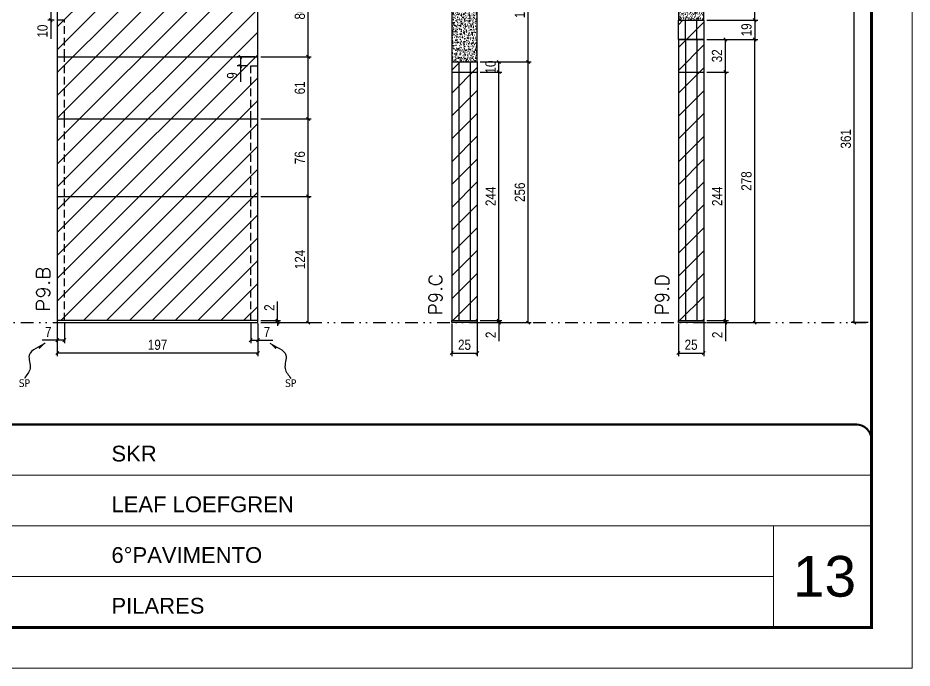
# Model space of a CAD drawing. Extents: x 14400 to 27878, y -21631 to 6985.
# Drawn here: x 15020 to 15898, y 2489 to 3128 of the extents above; entities that cross this region are included whole.
import ezdxf

# ---------------------------------------------------------------- set-up
doc = ezdxf.new("R2010")
doc.units = 0
for name, pattern in [('CONTINUO', [0]), ('DASHED', [0.75, 0.5, -0.25]), ('DIVIDE2', [0.625, 0.25, -0.125, 0, -0.125, 0, -0.125]), ('HIDDEN', [0.375, 0.25, -0.125])]:
    doc.linetypes.add(name, pattern=pattern)
for name, color, linetype, lineweight in [('CARIMBO', 255, 'Continuous', 9), ('Folhas', 255, 'Continuous', 9), ('Hachura', 251, 'Continuous', 9), ('SARRAFO DE PRESSAO', 251, 'DASHED', 9), ('Texto Seção', 7, 'Continuous', 15)]:
    doc.layers.add(name, color=color, linetype=linetype, lineweight=lineweight)
for name, color, linetype in [('COTA', 241, 'Continuous'), ('Nível', 160, 'Continuous'), ('Painéis', 200, 'Continuous'), ('SARR_2.2x7', 40, 'Continuous'), ('Sarrafo de Pressão', 42, 'HIDDEN'), ('texto', 7, 'Continuous')]:
    doc.layers.add(name, color=color, linetype=linetype)
doc.styles.add('ARIAL', font='arial.ttf')
doc.styles.add('COTA TECNICA', font='techl___.ttf', dxfattribs={"height": 10})
doc.styles.add('COTA TECNICA-50', font='techl___.ttf', dxfattribs={"height": 10})
doc.styles.add('REGUA-120', font='ROMANS.shx', dxfattribs={"height": 15})
doc.styles.get("Standard").update_dxf_attribs({"font": 'arial.ttf'})
doc.dimstyles.new('COTA PAINEL-50', dxfattribs={"dimtxt": 10, "dimasz": 3, "dimexe": 3, "dimexo": 3, "dimgap": 3, "dimtad": 1, "dimdec": 1, "dimzin": 12, "dimdsep": 46, "dimtxsty": 'COTA TECNICA-50', "dimblk1": 'OBLIQUE', "dimblk2": 'OBLIQUE', "dimsah": 1, "dimcen": 0.9, "dimclrd": 4, "dimclre": 4, "dimclrt": 240, "dimadec": 1, "dimazin": 3, "dimtfac": 1, "dimtdec": 1, "dimtmove": 0, "dimatfit": 3, "dimfxl": 1, "dimtolj": 1, "dimtzin": 12, "dimarcsym": 0})
doc.dimstyles.new('PAINEL', dxfattribs={"dimtxt": 10, "dimasz": 3, "dimexe": 3, "dimexo": 3, "dimgap": 3, "dimtad": 1, "dimdec": 1, "dimzin": 12, "dimdsep": 46, "dimtxsty": 'COTA TECNICA', "dimblk1": 'OBLIQUE', "dimblk2": 'OBLIQUE', "dimsah": 1, "dimcen": 0.9, "dimclrd": 4, "dimclre": 4, "dimclrt": 240, "dimadec": 1, "dimazin": 3, "dimtfac": 1, "dimtdec": 1, "dimtmove": 0, "dimatfit": 3, "dimfxl": 1, "dimtolj": 1, "dimtzin": 12, "dimarcsym": 0})
doc.dimstyles.get("Standard").update_dxf_attribs({"dimtxt": 0.18, "dimasz": 0.18, "dimexe": 0.18, "dimexo": 0.0625, "dimgap": 0.09, "dimtad": 0, "dimtih": 1, "dimtoh": 1, "dimdec": 4, "dimzin": 0, "dimdsep": 46, "dimtxsty": 'Standard', "dimcen": 0.09, "dimadec": 0, "dimazin": 0, "dimtfac": 1, "dimtdec": 4, "dimtofl": 0, "dimtmove": 0, "dimatfit": 3, "dimfxl": 1, "dimtolj": 1, "dimtzin": 0, "dimarcsym": 0})

# ---------------------------------------------------------------- blocks, each defined once
blk = doc.blocks.new('9999999999')
at = {"color": 30, "linetype": 'CONTINUO'}
for p, q in [((98564.56, 34379.64), (99583.98, 34379.64)), ((98564.56, 34329.83), (99487.98, 34329.83)), ((99583.98, 34329.83), (99487.98, 34329.83)), ((99487.98, 34329.83), (99487.98, 34230.21)), ((98564.56, 34280.02), (99487.98, 34280.02))]:
    blk.add_line(p, q, dxfattribs=at)
at = {"color": 30, "linetype": 'CONTINUO', "const_width": 2}
blk.add_lwpolyline([(99583.98, 34230.21), (99583.98, 34414.45, 0.414214), (99568.98, 34429.45), (98228.98, 34429.45, 0.414214), (98213.98, 34414.45), (98213.98, 34245.21, 0.414214), (98228.98, 34230.21), (99583.98, 34230.21)], format="xyb", dxfattribs=at)
at = {"layer": 'Folhas'}
blk.add_lwpolyline([(98138.98, 34190.21), (99623.98, 34190.21), (99623.98, 35240.21), (98138.98, 35240.21)], close=True, dxfattribs=at)
at = {"layer": 'Folhas', "color": 30, "const_width": 3}
blk.add_lwpolyline([(98213.98, 34230.21), (99583.98, 34230.21), (99583.98, 35200.21), (98213.98, 35200.21)], close=True, dxfattribs=at)
at = {"color": 7, "linetype": 'Continuous', "ltscale": 5, "style": 'ARIAL'}
for s, height, p in [('SKR', 15.483, (98837.68, 34393.13)), ('LEAF LOEFGREN', 15.4829, (98837.68, 34343.32)), ('6°PAVIMENTO', 15.4829, (98837.68, 34293.51)), ('PILARES', 15.483, (98837.68, 34243.7))]:
    blk.add_text(s, height=height, dxfattribs=at).set_placement(p)
blk = doc.blocks.new('_Oblique')
at = {"color": 0, "linetype": 'ByBlock', "lineweight": -2}
blk.add_line((-0.5, -0.5), (0.5, 0.5), dxfattribs=at)
blk = doc.blocks.new('*D2722')
at = {"layer": 'COTA', "color": 4, "lineweight": -2, "transparency": 16777216}
for p, q in [((15058.98, 2827.29), (15058.98, 2795.39)), ((15255.98, 2827.29), (15255.98, 2795.39)), ((15255.98, 2798.39), (15058.98, 2798.39))]:
    blk.add_line(p, q, dxfattribs=at)
at = {"layer": 'Defpoints', "color": 0, "transparency": 16777216}
for p in [(15058.98, 2830.29), (15255.98, 2830.29), (15058.98, 2798.39)]:
    blk.add_point(p, dxfattribs=at)
at = {"layer": 'COTA', "color": 4, "lineweight": -2, "transparency": 16777216, "xscale": 3, "yscale": 3, "zscale": 3, "rotation": 180}
blk.add_blockref('_Oblique', (15058.98, 2798.39), dxfattribs=at)
at = {"layer": 'COTA', "color": 4, "lineweight": -2, "transparency": 16777216, "xscale": 3, "yscale": 3, "zscale": 3}
blk.add_blockref('_Oblique', (15255.98, 2798.39), dxfattribs=at)
at = {"layer": 'COTA', "color": 240, "transparency": 16777216, "insert": (15157.48, 2806.49), "char_height": 10, "attachment_point": 5, "style": 'COTA TECNICA'}
blk.add_mtext('\\A1;197', dxfattribs=at)
blk = doc.blocks.new('*D2723')
at = {"layer": 'COTA', "color": 4, "lineweight": -2, "transparency": 16777216}
for p, q in [((15058.98, 2825.29), (15058.98, 2808.04)), ((15065.98, 2827.29), (15065.98, 2808.04)), ((15058.98, 2811.04), (15044.25, 2811.04)), ((15065.98, 2811.04), (15058.98, 2811.04))]:
    blk.add_line(p, q, dxfattribs=at)
at = {"layer": 'Defpoints', "color": 0, "transparency": 16777216}
for p in [(15058.98, 2828.29), (15065.98, 2830.29), (15058.98, 2811.04)]:
    blk.add_point(p, dxfattribs=at)
at = {"layer": 'COTA', "color": 4, "lineweight": -2, "transparency": 16777216, "xscale": 3, "yscale": 3, "zscale": 3, "rotation": 180}
blk.add_blockref('_Oblique', (15058.98, 2811.04), dxfattribs=at)
at = {"layer": 'COTA', "color": 4, "lineweight": -2, "transparency": 16777216, "xscale": 3, "yscale": 3, "zscale": 3}
blk.add_blockref('_Oblique', (15065.98, 2811.04), dxfattribs=at)
at = {"layer": 'COTA', "color": 240, "transparency": 16777216, "insert": (15050.12, 2819.12), "char_height": 10, "attachment_point": 5, "style": 'COTA TECNICA-50'}
blk.add_mtext('\\A1;7', dxfattribs=at)
blk = doc.blocks.new('*D2724')
at = {"layer": 'COTA', "color": 4, "lineweight": -2, "transparency": 16777216}
for p, q in [((15275.24, 2830.29), (15275.24, 2849.09)), ((15258.98, 2830.29), (15278.24, 2830.29)), ((15258.98, 2828.29), (15278.24, 2828.29)), ((15275.24, 2828.29), (15275.24, 2830.29)), ((15275.24, 2828.29), (15275.24, 2825.29))]:
    blk.add_line(p, q, dxfattribs=at)
at = {"layer": 'Defpoints', "color": 0, "transparency": 16777216}
for p in [(15255.98, 2830.29), (15255.98, 2828.29), (15275.24, 2828.29)]:
    blk.add_point(p, dxfattribs=at)
at = {"layer": 'COTA', "color": 4, "lineweight": -2, "transparency": 16777216, "xscale": 3, "yscale": 3, "zscale": 3}
for p, rotation in [((15275.24, 2830.29), 270), ((15275.24, 2828.29), 90)]:
    blk.add_blockref('_Oblique', p, dxfattribs=dict(at, rotation=rotation))
at = {"layer": 'COTA', "color": 240, "transparency": 16777216, "insert": (15267.24, 2843.03), "char_height": 10, "attachment_point": 5, "rotation": 90, "style": 'COTA TECNICA-50'}
blk.add_mtext('\\A1;2', dxfattribs=at)
blk = doc.blocks.new('*D2725')
at = {"layer": 'COTA', "color": 4, "linetype": 'ByBlock', "lineweight": -2, "transparency": 16777216}
for p, q in [((15258.98, 2952.29), (15308.35, 2952.29)), ((15305.35, 2828.29), (15305.35, 2952.29)), ((15258.98, 2828.29), (15308.35, 2828.29))]:
    blk.add_line(p, q, dxfattribs=at)
at = {"layer": 'Defpoints', "color": 0, "linetype": 'ByBlock', "transparency": 16777216}
for p in [(15255.98, 2952.29), (15305.35, 2952.29), (15255.98, 2828.29)]:
    blk.add_point(p, dxfattribs=at)
at = {"layer": 'COTA', "color": 4, "linetype": 'ByBlock', "lineweight": -2, "transparency": 16777216, "xscale": 3, "yscale": 3, "zscale": 3}
for p, rotation in [((15305.35, 2952.29), 90), ((15305.35, 2828.29), 270)]:
    blk.add_blockref('_Oblique', p, dxfattribs=dict(at, rotation=rotation))
at = {"layer": 'COTA', "color": 240, "linetype": 'ByBlock', "transparency": 16777216, "insert": (15297.28, 2890.29), "char_height": 10, "attachment_point": 5, "rotation": 90, "style": 'COTA TECNICA'}
blk.add_mtext('\\A1;124', dxfattribs=at)
blk = doc.blocks.new('*D2726')
at = {"layer": 'COTA', "color": 4, "lineweight": -2, "transparency": 16777216}
for p, q in [((15446.43, 2827.29), (15446.43, 2795.39)), ((15471.43, 2827.29), (15471.43, 2795.39)), ((15446.43, 2798.39), (15471.43, 2798.39))]:
    blk.add_line(p, q, dxfattribs=at)
at = {"layer": 'Defpoints', "color": 0, "transparency": 16777216}
for p in [(15446.43, 2830.29), (15471.43, 2830.29), (15471.43, 2798.39)]:
    blk.add_point(p, dxfattribs=at)
at = {"layer": 'COTA', "color": 4, "lineweight": -2, "transparency": 16777216, "xscale": 3, "yscale": 3, "zscale": 3, "rotation": 180}
blk.add_blockref('_Oblique', (15446.43, 2798.39), dxfattribs=at)
at = {"layer": 'COTA', "color": 4, "lineweight": -2, "transparency": 16777216, "xscale": 3, "yscale": 3, "zscale": 3}
blk.add_blockref('_Oblique', (15471.43, 2798.39), dxfattribs=at)
at = {"layer": 'COTA', "color": 240, "transparency": 16777216, "insert": (15458.93, 2806.5), "char_height": 10, "attachment_point": 5, "style": 'COTA TECNICA'}
blk.add_mtext('\\A1;25', dxfattribs=at)
blk = doc.blocks.new('*D2727')
at = {"layer": 'COTA', "color": 4, "lineweight": -2, "transparency": 16777216}
for p, q in [((15474.43, 2830.29), (15495.63, 2830.29)), ((15474.43, 2828.29), (15495.63, 2828.29)), ((15492.63, 2830.29), (15492.63, 2833.29)), ((15492.63, 2830.29), (15492.63, 2828.29)), ((15492.63, 2828.29), (15492.63, 2810.17))]:
    blk.add_line(p, q, dxfattribs=at)
at = {"layer": 'Defpoints', "color": 0, "transparency": 16777216}
for p in [(15471.43, 2830.29), (15471.43, 2828.29), (15492.63, 2830.29)]:
    blk.add_point(p, dxfattribs=at)
at = {"layer": 'COTA', "color": 4, "lineweight": -2, "transparency": 16777216, "xscale": 3, "yscale": 3, "zscale": 3}
for p, rotation in [((15492.63, 2830.29), 270), ((15492.63, 2828.29), 90)]:
    blk.add_blockref('_Oblique', p, dxfattribs=dict(at, rotation=rotation))
at = {"layer": 'COTA', "color": 240, "transparency": 16777216, "insert": (15484.63, 2816.23), "char_height": 10, "attachment_point": 5, "rotation": 90, "style": 'COTA TECNICA-50'}
blk.add_mtext('\\A1;2', dxfattribs=at)
blk = doc.blocks.new('*D2728')
at = {"layer": 'COTA', "color": 4, "lineweight": -2, "transparency": 16777216}
for p, q in [((15474.43, 3084.29), (15524.42, 3084.29)), ((15521.42, 2828.29), (15521.42, 3084.29)), ((15474.43, 2828.29), (15524.42, 2828.29))]:
    blk.add_line(p, q, dxfattribs=at)
at = {"layer": 'Defpoints', "color": 0, "transparency": 16777216}
for p in [(15471.43, 3084.29), (15521.42, 3084.29), (15471.43, 2828.29)]:
    blk.add_point(p, dxfattribs=at)
at = {"layer": 'COTA', "color": 4, "lineweight": -2, "transparency": 16777216, "xscale": 3, "yscale": 3, "zscale": 3}
for p, rotation in [((15521.42, 3084.29), 90), ((15521.42, 2828.29), 270)]:
    blk.add_blockref('_Oblique', p, dxfattribs=dict(at, rotation=rotation))
at = {"layer": 'COTA', "color": 240, "transparency": 16777216, "insert": (15513.31, 2956.29), "char_height": 10, "attachment_point": 5, "rotation": 90, "style": 'COTA TECNICA-50'}
blk.add_mtext('\\A1;256', dxfattribs=at)
blk = doc.blocks.new('*D2729')
at = {"layer": 'COTA', "color": 4, "lineweight": -2, "transparency": 16777216}
for p, q in [((15258.98, 3028.29), (15308.35, 3028.29)), ((15305.35, 2952.29), (15305.35, 3028.29)), ((15258.98, 2952.29), (15308.35, 2952.29))]:
    blk.add_line(p, q, dxfattribs=at)
at = {"layer": 'Defpoints', "color": 0, "transparency": 16777216}
for p in [(15255.98, 3028.29), (15305.35, 3028.29), (15255.98, 2952.29)]:
    blk.add_point(p, dxfattribs=at)
at = {"layer": 'COTA', "color": 4, "lineweight": -2, "transparency": 16777216, "xscale": 3, "yscale": 3, "zscale": 3}
for p, rotation in [((15305.35, 3028.29), 90), ((15305.35, 2952.29), 270)]:
    blk.add_blockref('_Oblique', p, dxfattribs=dict(at, rotation=rotation))
at = {"layer": 'COTA', "color": 240, "transparency": 16777216, "insert": (15297.25, 2990.29), "char_height": 10, "attachment_point": 5, "rotation": 90, "style": 'COTA TECNICA'}
blk.add_mtext('\\A1;76', dxfattribs=at)
blk = doc.blocks.new('*D2731')
at = {"layer": 'COTA', "color": 4, "lineweight": -2, "transparency": 16777216}
for p, q in [((15248.98, 2827.29), (15248.98, 2808.04)), ((15255.98, 2825.29), (15255.98, 2808.04)), ((15248.98, 2811.04), (15255.98, 2811.04)), ((15255.98, 2811.04), (15270.71, 2811.04))]:
    blk.add_line(p, q, dxfattribs=at)
at = {"layer": 'Defpoints', "color": 0, "transparency": 16777216}
for p in [(15248.98, 2830.29), (15255.98, 2828.29), (15255.98, 2811.04)]:
    blk.add_point(p, dxfattribs=at)
at = {"layer": 'COTA', "color": 4, "lineweight": -2, "transparency": 16777216, "xscale": 3, "yscale": 3, "zscale": 3, "rotation": 180}
blk.add_blockref('_Oblique', (15248.98, 2811.04), dxfattribs=at)
at = {"layer": 'COTA', "color": 4, "lineweight": -2, "transparency": 16777216, "xscale": 3, "yscale": 3, "zscale": 3}
blk.add_blockref('_Oblique', (15255.98, 2811.04), dxfattribs=at)
at = {"layer": 'COTA', "color": 240, "transparency": 16777216, "insert": (15264.85, 2819.12), "char_height": 10, "attachment_point": 5, "style": 'COTA TECNICA-50'}
blk.add_mtext('\\A1;7', dxfattribs=at)
blk = doc.blocks.new('*D2740')
at = {"layer": 'COTA', "color": 4, "lineweight": -2, "transparency": 16777216}
for p, q in [((15474.43, 3074.29), (15495.63, 3074.29)), ((15492.63, 2830.29), (15492.63, 3074.29)), ((15474.43, 2830.29), (15495.63, 2830.29))]:
    blk.add_line(p, q, dxfattribs=at)
at = {"layer": 'Defpoints', "color": 0, "transparency": 16777216}
for p in [(15471.43, 3074.29), (15492.63, 3074.29), (15471.43, 2830.29)]:
    blk.add_point(p, dxfattribs=at)
at = {"layer": 'COTA', "color": 4, "lineweight": -2, "transparency": 16777216, "xscale": 3, "yscale": 3, "zscale": 3}
for p, rotation in [((15492.63, 3074.29), 90), ((15492.63, 2830.29), 270)]:
    blk.add_blockref('_Oblique', p, dxfattribs=dict(at, rotation=rotation))
at = {"layer": 'COTA', "color": 240, "transparency": 16777216, "insert": (15484.55, 2952.29), "char_height": 10, "attachment_point": 5, "rotation": 90, "style": 'COTA TECNICA'}
blk.add_mtext('\\A1;244', dxfattribs=at)
blk = doc.blocks.new('*D2741')
at = {"layer": 'COTA', "color": 4, "lineweight": -2, "transparency": 16777216}
for p, q in [((15474.43, 3084.29), (15495.63, 3084.29)), ((15492.63, 3074.29), (15492.63, 3084.29)), ((15474.43, 3074.29), (15495.63, 3074.29))]:
    blk.add_line(p, q, dxfattribs=at)
at = {"layer": 'Defpoints', "color": 0, "transparency": 16777216}
for p in [(15471.43, 3084.29), (15492.63, 3084.29), (15471.43, 3074.29)]:
    blk.add_point(p, dxfattribs=at)
at = {"layer": 'COTA', "color": 4, "lineweight": -2, "transparency": 16777216, "xscale": 3, "yscale": 3, "zscale": 3}
for p, rotation in [((15492.63, 3084.29), 90), ((15492.63, 3074.29), 270)]:
    blk.add_blockref('_Oblique', p, dxfattribs=dict(at, rotation=rotation))
at = {"layer": 'COTA', "color": 240, "transparency": 16777216, "insert": (15484.52, 3079.29), "char_height": 10, "attachment_point": 5, "rotation": 90, "style": 'COTA TECNICA'}
blk.add_mtext('\\A1;10', dxfattribs=at)
blk = doc.blocks.new('*D2735')
at = {"layer": 'COTA', "color": 4, "lineweight": -2, "transparency": 16777216}
for p, q in [((15668.9, 2827.29), (15668.9, 2795.39)), ((15693.9, 2827.29), (15693.9, 2795.39)), ((15668.9, 2798.39), (15693.9, 2798.39))]:
    blk.add_line(p, q, dxfattribs=at)
at = {"layer": 'Defpoints', "color": 0, "transparency": 16777216}
for p in [(15668.9, 2830.29), (15693.9, 2830.29), (15693.9, 2798.39)]:
    blk.add_point(p, dxfattribs=at)
at = {"layer": 'COTA', "color": 4, "lineweight": -2, "transparency": 16777216, "xscale": 3, "yscale": 3, "zscale": 3, "rotation": 180}
blk.add_blockref('_Oblique', (15668.9, 2798.39), dxfattribs=at)
at = {"layer": 'COTA', "color": 4, "lineweight": -2, "transparency": 16777216, "xscale": 3, "yscale": 3, "zscale": 3}
blk.add_blockref('_Oblique', (15693.9, 2798.39), dxfattribs=at)
at = {"layer": 'COTA', "color": 240, "transparency": 16777216, "insert": (15681.4, 2806.5), "char_height": 10, "attachment_point": 5, "style": 'COTA TECNICA'}
blk.add_mtext('\\A1;25', dxfattribs=at)
blk = doc.blocks.new('*D2736')
at = {"layer": 'COTA', "color": 4, "lineweight": -2, "transparency": 16777216}
for p, q in [((15696.9, 2830.29), (15718.1, 2830.29)), ((15696.9, 2828.29), (15718.1, 2828.29)), ((15715.1, 2830.29), (15715.1, 2833.29)), ((15715.1, 2830.29), (15715.1, 2828.29)), ((15715.1, 2828.29), (15715.1, 2810.17))]:
    blk.add_line(p, q, dxfattribs=at)
at = {"layer": 'Defpoints', "color": 0, "transparency": 16777216}
for p in [(15693.9, 2830.29), (15693.9, 2828.29), (15715.1, 2830.29)]:
    blk.add_point(p, dxfattribs=at)
at = {"layer": 'COTA', "color": 4, "lineweight": -2, "transparency": 16777216, "xscale": 3, "yscale": 3, "zscale": 3}
for p, rotation in [((15715.1, 2830.29), 270), ((15715.1, 2828.29), 90)]:
    blk.add_blockref('_Oblique', p, dxfattribs=dict(at, rotation=rotation))
at = {"layer": 'COTA', "color": 240, "transparency": 16777216, "insert": (15707.1, 2816.23), "char_height": 10, "attachment_point": 5, "rotation": 90, "style": 'COTA TECNICA-50'}
blk.add_mtext('\\A1;2', dxfattribs=at)
blk = doc.blocks.new('*D2737')
at = {"layer": 'COTA', "color": 4, "lineweight": -2, "transparency": 16777216}
for p, q in [((15696.9, 3106.29), (15746.89, 3106.29)), ((15743.89, 2828.29), (15743.89, 3106.29)), ((15696.9, 2828.29), (15746.89, 2828.29))]:
    blk.add_line(p, q, dxfattribs=at)
at = {"layer": 'Defpoints', "color": 0, "transparency": 16777216}
for p in [(15693.9, 3106.29), (15743.89, 3106.29), (15693.9, 2828.29)]:
    blk.add_point(p, dxfattribs=at)
at = {"layer": 'COTA', "color": 4, "lineweight": -2, "transparency": 16777216, "xscale": 3, "yscale": 3, "zscale": 3}
for p, rotation in [((15743.89, 3106.29), 90), ((15743.89, 2828.29), 270)]:
    blk.add_blockref('_Oblique', p, dxfattribs=dict(at, rotation=rotation))
at = {"layer": 'COTA', "color": 240, "transparency": 16777216, "insert": (15735.8, 2967.29), "char_height": 10, "attachment_point": 5, "rotation": 90, "style": 'COTA TECNICA-50'}
blk.add_mtext('\\A1;278', dxfattribs=at)
blk = doc.blocks.new('*D2738')
at = {"layer": 'COTA', "color": 4, "lineweight": -2, "transparency": 16777216}
for p, q in [((15696.9, 3189.29), (15746.89, 3189.29)), ((15743.89, 3125.29), (15743.89, 3189.29)), ((15696.9, 3125.29), (15746.89, 3125.29))]:
    blk.add_line(p, q, dxfattribs=at)
at = {"layer": 'Defpoints', "color": 0, "transparency": 16777216}
for p in [(15693.9, 3189.29), (15743.89, 3189.29), (15693.9, 3125.29)]:
    blk.add_point(p, dxfattribs=at)
at = {"layer": 'COTA', "color": 4, "lineweight": -2, "transparency": 16777216, "xscale": 3, "yscale": 3, "zscale": 3}
for p, rotation in [((15743.89, 3189.29), 90), ((15743.89, 3125.29), 270)]:
    blk.add_blockref('_Oblique', p, dxfattribs=dict(at, rotation=rotation))
at = {"layer": 'COTA', "color": 240, "transparency": 16777216, "insert": (15735.79, 3157.29), "char_height": 10, "attachment_point": 5, "rotation": 90, "style": 'COTA TECNICA'}
blk.add_mtext('\\A1;64', dxfattribs=at)
blk = doc.blocks.new('*D2742')
at = {"layer": 'COTA', "color": 4, "lineweight": -2, "transparency": 16777216}
for p, q in [((15696.9, 3074.29), (15718.1, 3074.29)), ((15715.1, 2830.29), (15715.1, 3074.29)), ((15696.9, 2830.29), (15718.1, 2830.29))]:
    blk.add_line(p, q, dxfattribs=at)
at = {"layer": 'Defpoints', "color": 0, "transparency": 16777216}
for p in [(15693.9, 3074.29), (15715.1, 3074.29), (15693.9, 2830.29)]:
    blk.add_point(p, dxfattribs=at)
at = {"layer": 'COTA', "color": 4, "lineweight": -2, "transparency": 16777216, "xscale": 3, "yscale": 3, "zscale": 3}
for p, rotation in [((15715.1, 3074.29), 90), ((15715.1, 2830.29), 270)]:
    blk.add_blockref('_Oblique', p, dxfattribs=dict(at, rotation=rotation))
at = {"layer": 'COTA', "color": 240, "transparency": 16777216, "insert": (15707.02, 2952.29), "char_height": 10, "attachment_point": 5, "rotation": 90, "style": 'COTA TECNICA'}
blk.add_mtext('\\A1;244', dxfattribs=at)
blk = doc.blocks.new('*D2743')
at = {"layer": 'COTA', "color": 4, "lineweight": -2, "transparency": 16777216}
for p, q in [((15696.9, 3106.29), (15718.1, 3106.29)), ((15715.1, 3074.29), (15715.1, 3106.29)), ((15696.9, 3074.29), (15718.1, 3074.29))]:
    blk.add_line(p, q, dxfattribs=at)
at = {"layer": 'Defpoints', "color": 0, "transparency": 16777216}
for p in [(15693.9, 3106.29), (15715.1, 3106.29), (15693.9, 3074.29)]:
    blk.add_point(p, dxfattribs=at)
at = {"layer": 'COTA', "color": 4, "lineweight": -2, "transparency": 16777216, "xscale": 3, "yscale": 3, "zscale": 3}
for p, rotation in [((15715.1, 3106.29), 90), ((15715.1, 3074.29), 270)]:
    blk.add_blockref('_Oblique', p, dxfattribs=dict(at, rotation=rotation))
at = {"layer": 'COTA', "color": 240, "transparency": 16777216, "insert": (15706.88, 3090.29), "char_height": 10, "attachment_point": 5, "rotation": 90, "style": 'COTA TECNICA'}
blk.add_mtext('\\A1;32', dxfattribs=at)
blk = doc.blocks.new('*D2739')
at = {"layer": 'COTA', "color": 4, "lineweight": -2, "transparency": 16777216}
for p, q in [((15696.9, 3125.29), (15746.89, 3125.29)), ((15743.89, 3125.29), (15743.89, 3106.29)), ((15696.9, 3106.29), (15746.89, 3106.29))]:
    blk.add_line(p, q, dxfattribs=at)
at = {"layer": 'Defpoints', "color": 0, "transparency": 16777216}
for p in [(15693.9, 3125.29), (15693.9, 3106.29), (15743.89, 3106.29)]:
    blk.add_point(p, dxfattribs=at)
at = {"layer": 'COTA', "color": 4, "lineweight": -2, "transparency": 16777216, "xscale": 3, "yscale": 3, "zscale": 3}
for p, rotation in [((15743.89, 3125.29), 90), ((15743.89, 3106.29), 270)]:
    blk.add_blockref('_Oblique', p, dxfattribs=dict(at, rotation=rotation))
at = {"layer": 'COTA', "color": 240, "transparency": 16777216, "insert": (15735.81, 3115.79), "char_height": 10, "attachment_point": 5, "rotation": 90, "style": 'COTA TECNICA'}
blk.add_mtext('\\A1;19', dxfattribs=at)
blk = doc.blocks.new('*D2744')
at = {"layer": 'COTA', "color": 4, "lineweight": -2, "transparency": 16777216}
for p, q in [((15855.47, 3189.29), (15838.63, 3189.29)), ((15841.63, 2828.29), (15841.63, 3189.29)), ((15855.47, 2828.29), (15838.63, 2828.29))]:
    blk.add_line(p, q, dxfattribs=at)
at = {"layer": 'Defpoints', "color": 0, "transparency": 16777216}
for p in [(15841.63, 3189.29), (15858.47, 3189.29), (15858.47, 2828.29)]:
    blk.add_point(p, dxfattribs=at)
at = {"layer": 'COTA', "color": 4, "lineweight": -2, "transparency": 16777216, "xscale": 3, "yscale": 3, "zscale": 3}
for p, rotation in [((15841.63, 3189.29), 90), ((15841.63, 2828.29), 270)]:
    blk.add_blockref('_Oblique', p, dxfattribs=dict(at, rotation=rotation))
at = {"layer": 'COTA', "color": 240, "transparency": 16777216, "insert": (15833.41, 3008.79), "char_height": 10, "attachment_point": 5, "rotation": 90, "style": 'COTA TECNICA'}
blk.add_mtext('\\A1;361', dxfattribs=at)
blk = doc.blocks.new('*D2748')
at = {"layer": 'COTA', "color": 4, "lineweight": -2, "transparency": 16777216}
for p, q in [((15258.98, 3089.29), (15308.35, 3089.29)), ((15305.35, 3028.29), (15305.35, 3089.29)), ((15258.98, 3028.29), (15308.35, 3028.29))]:
    blk.add_line(p, q, dxfattribs=at)
at = {"layer": 'Defpoints', "color": 0, "transparency": 16777216}
for p in [(15255.98, 3089.29), (15305.35, 3089.29), (15255.98, 3028.29)]:
    blk.add_point(p, dxfattribs=at)
at = {"layer": 'COTA', "color": 4, "lineweight": -2, "transparency": 16777216, "xscale": 3, "yscale": 3, "zscale": 3}
for p, rotation in [((15305.35, 3089.29), 90), ((15305.35, 3028.29), 270)]:
    blk.add_blockref('_Oblique', p, dxfattribs=dict(at, rotation=rotation))
at = {"layer": 'COTA', "color": 240, "transparency": 16777216, "insert": (15297.25, 3058.79), "char_height": 10, "attachment_point": 5, "rotation": 90, "style": 'COTA TECNICA'}
blk.add_mtext('\\A1;61', dxfattribs=at)
blk = doc.blocks.new('*D2749')
at = {"layer": 'COTA', "color": 4, "lineweight": -2, "transparency": 16777216}
for p, q in [((15258.98, 3175.29), (15308.35, 3175.29)), ((15305.35, 3089.29), (15305.35, 3175.29)), ((15258.98, 3089.29), (15308.35, 3089.29))]:
    blk.add_line(p, q, dxfattribs=at)
at = {"layer": 'Defpoints', "color": 0, "transparency": 16777216}
for p in [(15255.98, 3175.29), (15305.35, 3175.29), (15255.98, 3089.29)]:
    blk.add_point(p, dxfattribs=at)
at = {"layer": 'COTA', "color": 4, "lineweight": -2, "transparency": 16777216, "xscale": 3, "yscale": 3, "zscale": 3}
for p, rotation in [((15305.35, 3175.29), 90), ((15305.35, 3089.29), 270)]:
    blk.add_blockref('_Oblique', p, dxfattribs=dict(at, rotation=rotation))
at = {"layer": 'COTA', "color": 240, "transparency": 16777216, "insert": (15297.23, 3132.29), "char_height": 10, "attachment_point": 5, "rotation": 90, "style": 'COTA TECNICA'}
blk.add_mtext('\\A1;86', dxfattribs=at)
blk = doc.blocks.new('*D2755')
at = {"layer": 'COTA', "color": 4, "lineweight": -2, "transparency": 16777216}
for p, q in [((15055.98, 3135.29), (15049.59, 3135.29)), ((15052.59, 3135.29), (15052.59, 3125.29)), ((15055.98, 3125.29), (15049.59, 3125.29)), ((15052.59, 3125.29), (15052.59, 3106.86))]:
    blk.add_line(p, q, dxfattribs=at)
at = {"layer": 'Defpoints', "color": 0, "transparency": 16777216}
for p in [(15058.98, 3135.29), (15052.59, 3125.29), (15058.98, 3125.29)]:
    blk.add_point(p, dxfattribs=at)
at = {"layer": 'COTA', "color": 4, "lineweight": -2, "transparency": 16777216, "xscale": 3, "yscale": 3, "zscale": 3}
for p, rotation in [((15052.59, 3135.29), 90), ((15052.59, 3125.29), 270)]:
    blk.add_blockref('_Oblique', p, dxfattribs=dict(at, rotation=rotation))
at = {"layer": 'COTA', "color": 240, "transparency": 16777216, "insert": (15044.49, 3114.57), "char_height": 10, "attachment_point": 5, "rotation": 90, "style": 'COTA TECNICA'}
blk.add_mtext('\\A1;10', dxfattribs=at)
blk = doc.blocks.new('*D2756')
at = {"layer": 'COTA', "color": 4, "lineweight": -2, "transparency": 16777216}
for p, q in [((15252.98, 3089.29), (15235.78, 3089.29)), ((15238.78, 3089.29), (15238.78, 3080.29)), ((15245.98, 3080.29), (15235.78, 3080.29)), ((15238.78, 3080.29), (15238.78, 3064.62))]:
    blk.add_line(p, q, dxfattribs=at)
at = {"layer": 'Defpoints', "color": 0, "transparency": 16777216}
for p in [(15255.98, 3089.29), (15238.78, 3080.29), (15248.98, 3080.29)]:
    blk.add_point(p, dxfattribs=at)
at = {"layer": 'COTA', "color": 4, "lineweight": -2, "transparency": 16777216, "xscale": 3, "yscale": 3, "zscale": 3}
for p, rotation in [((15238.78, 3089.29), 90), ((15238.78, 3080.29), 270)]:
    blk.add_blockref('_Oblique', p, dxfattribs=dict(at, rotation=rotation))
at = {"layer": 'COTA', "color": 240, "transparency": 16777216, "insert": (15230.7, 3070.95), "char_height": 10, "attachment_point": 5, "rotation": 90, "style": 'COTA TECNICA'}
blk.add_mtext('\\A1;9', dxfattribs=at)
blk = doc.blocks.new('*D2757')
at = {"layer": 'COTA', "color": 4, "lineweight": -2, "transparency": 16777216}
for p, q in [((15474.43, 3189.29), (15524.42, 3189.29)), ((15521.42, 3084.29), (15521.42, 3189.29)), ((15474.43, 3084.29), (15524.42, 3084.29))]:
    blk.add_line(p, q, dxfattribs=at)
at = {"layer": 'Defpoints', "color": 0, "transparency": 16777216}
for p in [(15471.43, 3189.29), (15521.42, 3189.29), (15471.43, 3084.29)]:
    blk.add_point(p, dxfattribs=at)
at = {"layer": 'COTA', "color": 4, "lineweight": -2, "transparency": 16777216, "xscale": 3, "yscale": 3, "zscale": 3}
for p, rotation in [((15521.42, 3189.29), 90), ((15521.42, 3084.29), 270)]:
    blk.add_blockref('_Oblique', p, dxfattribs=dict(at, rotation=rotation))
at = {"layer": 'COTA', "color": 240, "transparency": 16777216, "insert": (15513.31, 3136.79), "char_height": 10, "attachment_point": 5, "rotation": 90, "style": 'COTA TECNICA'}
blk.add_mtext('\\A1;105', dxfattribs=at)

msp = doc.modelspace()

# ---------------------------------------------------------------- hatches: boundary and pattern name
at = {"layer": 'COTA'}
h = msp.add_hatch(dxfattribs=at)
h.set_pattern_fill('AR-CONC', color=256, scale=0.03)
h.paths.add_polyline_path([(15471.43, 3189.29), (15446.43, 3189.29), (15446.43, 3084.29), (15471.43, 3084.29)])
h = msp.add_hatch(dxfattribs=at)
h.set_pattern_fill('AR-CONC', color=256, scale=0.03)
h.set_pattern_definition([(50, (-3110.111, 85), (5.4655401, -0.4781726), [0.5715, -6.2865]), (355, (-3110.111, 85), (-1.0573026, 5.7317054), [0.4572, -5.0292175]), (100.451445, (-3109.6557, 84.96), (4.4082374, 5.2535326), [0.4857003, -5.3427073]), (46.1842, (-3110.111, 86.524), (8.1323712, -1.2612698), [0.85725, -9.42975]), (96.635558, (-3109.4334, 86.419), (7.122124, 7.4227837), [0.7285507, -8.0140682]), (351.18415, (-3110.111, 86.524), (7.122124, 7.4227837), [0.685799, -7.543792]), (21, (-3109.349, 86.143), (4.5484317, -3.0679559), [0.5715, -6.2865]), (326, (-3109.349, 86.143), (1.8540609, 5.525639), [0.4572, -5.0292]), (71.451445, (-3108.97, 85.8873), (6.4024926, 2.457683), [0.4857003, -5.3426981]), (37.5, (-3110.1111, 85), (0.0926581, 2.53665117), [0, -4.96824, 0, -5.1054, 0, -5.04825]), (7.5, (-3110.1111, 85), (2.00458988, 3.00541724), [0, -2.91084, 0, -4.85394, 0, -1.92405]), (327.5, (-3111.8104, 85), (4.06771786, -0.17186232), [0, -1.905, 0, -5.9436, 0, -7.8867]), (317.5, (-3112.5724, 85), (4.44387544, 0.7627947), [0, -2.4765, 0, -3.94716, 0, -5.6007])])
h.paths.add_polyline_path([(15693.9, 3125.29), (15693.9, 3189.29), (15668.9, 3189.29), (15668.9, 3125.29)])
at = {"layer": 'Hachura'}
h = msp.add_hatch(dxfattribs=at)
h.set_pattern_fill('ANSI31', color=256, scale=5)
h.set_pattern_definition([(45, (-25.935, 0), (-11.22532, 11.22532), [])])
h.paths.add_polyline_path([(15255.98, 2952.29), (15058.98, 2952.29), (15058.98, 2830.29), (15255.98, 2830.29)])
h.paths.add_polyline_path([(15255.98, 3028.29), (15058.98, 3028.29), (15058.98, 2952.29), (15255.98, 2952.29)])
h.paths.add_polyline_path([(15255.98, 3089.29), (15058.98, 3089.29), (15058.98, 3028.29), (15255.98, 3028.29)])
h.paths.add_polyline_path([(15255.98, 3175.29), (15143.98, 3175.29), (15143.98, 3135.29), (15058.98, 3135.29), (15058.98, 3089.29), (15255.98, 3089.29)])
h.paths.add_polyline_path([(15120.98, 3175.29), (15058.98, 3175.29), (15058.98, 3135.29), (15120.98, 3135.29)])
h = msp.add_hatch(dxfattribs=at)
h.set_pattern_fill('ANSI31', color=256, scale=5)
h.set_pattern_definition([(45, (-1550.965, 0), (-11.22532, 11.22532), [])])
h.paths.add_polyline_path([(15693.9, 3125.29), (15668.9, 3125.29), (15668.9, 3074.29), (15693.9, 3074.29)])
h.paths.add_polyline_path([(15693.9, 3074.29), (15668.9, 3074.29), (15668.9, 2830.29), (15693.9, 2830.29)])
h = msp.add_hatch(dxfattribs=at)
h.set_pattern_fill('ANSI31', color=256, scale=5)
h.paths.add_polyline_path([(15471.43, 3074.29), (15446.43, 3074.29), (15446.43, 2830.29), (15471.43, 2830.29)])
h.paths.add_polyline_path([(15471.43, 3084.29), (15446.43, 3084.29), (15446.43, 3074.29), (15471.43, 3074.29)])

# ---------------------------------------------------------------- linework, layer by layer
at = {"layer": 'COTA'}
for p, q in [((15065.98, 3125.29), (15058.98, 3125.29)), ((15248.98, 3080.29), (15255.98, 3080.29))]:
    msp.add_line(p, q, dxfattribs=at)
for points in [[(15446.43, 3084.29), (15471.43, 3084.29), (15471.43, 3189.29), (15446.43, 3189.29)], [(15668.9, 3125.29), (15693.9, 3125.29), (15693.9, 3189.29), (15668.9, 3189.29)]]:
    msp.add_lwpolyline(points, close=True, dxfattribs=at)
at = {"layer": 'Nível', "color": 4, "linetype": 'DIVIDE2', "ltscale": 50}
msp.add_line((14488.47, 2828.29), (15858.47, 2828.29), dxfattribs=at)
at = {"layer": 'Painéis'}
for p, q in [((15058.98, 3175.29), (15058.98, 2830.29)), ((15255.98, 2830.29), (15255.98, 3175.29)), ((15668.9, 3106.29), (15668.9, 2830.29)), ((15668.9, 3106.29), (15693.9, 3106.29)), ((15693.9, 3106.29), (15693.9, 2830.29)), ((15058.98, 3089.29), (15255.98, 3089.29)), ((15446.43, 3084.29), (15446.43, 2830.29)), ((15446.43, 3084.29), (15471.43, 3084.29)), ((15471.43, 3084.29), (15471.43, 2830.29)), ((15446.43, 3074.29), (15471.43, 3074.29)), ((15668.9, 3074.29), (15693.9, 3074.29)), ((15058.98, 3028.29), (15255.98, 3028.29)), ((15058.98, 2952.29), (15255.98, 2952.29)), ((15446.43, 2830.29), (15471.43, 2830.29)), ((15446.43, 2828.29), (15446.43, 2830.29)), ((15471.43, 2828.29), (15446.43, 2828.29)), ((15471.43, 2830.29), (15471.43, 2828.29)), ((15668.9, 2830.29), (15693.9, 2830.29)), ((15668.9, 2828.29), (15668.9, 2830.29)), ((15693.9, 2828.29), (15668.9, 2828.29)), ((15693.9, 2830.29), (15693.9, 2828.29))]:
    msp.add_line(p, q, dxfattribs=at)
for points in [[(15668.9, 3125.29), (15693.9, 3125.29), (15693.9, 3106.29), (15668.9, 3106.29)], [(15255.98, 2830.29), (15058.98, 2830.29), (15058.98, 2828.29), (15255.98, 2828.29)]]:
    msp.add_lwpolyline(points, close=True, dxfattribs=at)
at = {"layer": 'SARR_2.2x7'}
for p, q in [((15675.9, 3106.29), (15675.9, 3125.29)), ((15686.9, 3106.29), (15686.9, 3125.29)), ((15675.9, 3106.29), (15675.9, 2830.29)), ((15686.9, 3106.29), (15686.9, 2830.29)), ((15453.43, 3084.29), (15453.43, 2830.29)), ((15464.43, 3084.29), (15464.43, 2830.29))]:
    msp.add_line(p, q, dxfattribs=at)
at = {"layer": 'Sarrafo de Pressão', "ltscale": 30}
for p, q in [((15065.98, 3089.29), (15065.98, 3125.29)), ((15065.98, 3028.29), (15065.98, 3089.29)), ((15248.98, 3028.29), (15248.98, 3080.29)), ((15065.98, 2952.29), (15065.98, 3028.29)), ((15248.98, 2952.29), (15248.98, 3028.29)), ((15065.98, 2830.29), (15065.98, 2952.29)), ((15248.98, 2830.29), (15248.98, 2952.29))]:
    msp.add_line(p, q, dxfattribs=at)

# ---------------------------------------------------------------- block references
at = {"layer": 'SARRAFO DE PRESSAO', "color": 6, "linetype": 'ByBlock'}
msp.add_blockref('9999999999', (-83725.51, -31701.2), dxfattribs=at)

# ---------------------------------------------------------------- texts
at = {"layer": 'CARIMBO', "style": 'ARIAL'}
msp.add_text('13', height=40, dxfattribs=at).set_placement((15781.33, 2559.15))
at = {"layer": 'texto', "color": 0, "char_height": 7.5, "attachment_point": 5}
for insert in [(15026.74, 2768.79), (15288.23, 2768.79)]:
    msp.add_mtext('{\\fTahoma|b0|i0|c0|p34;\\C4;SP}', dxfattribs=dict(at, insert=insert))
at = {"layer": 'Texto Seção', "style": 'REGUA-120', "width": 1.1}
msp.add_text('P9.B', height=13, rotation=90, dxfattribs=at).set_placement((15051.73, 2839.05))
at = {"layer": 'Texto Seção', "char_height": 13, "width": 370.6998, "attachment_point": 7, "rotation": 90, "style": 'REGUA-120'}
for s, insert in [('P9.C', (15436.98, 2835.7)), ('P9.D', (15659.45, 2835.7))]:
    msp.add_mtext(s, dxfattribs=dict(at, insert=insert))

# ---------------------------------------------------------------- dimensions: what is measured, and where the dimension line sits
at = {"layer": 'COTA'}
for base, p1, p2, angle, dimstyle, picture, middle in [((15521.42, 3189.29), (15471.43, 3084.29), (15471.43, 3189.29), 90, 'PAINEL', '*D2757', (15513.31, 3136.79)), ((15743.89, 3189.29), (15693.9, 3125.29), (15693.9, 3189.29), 90, 'PAINEL', '*D2738', (15735.79, 3157.29)), ((15841.63, 3189.29), (15858.47, 2828.29), (15858.47, 3189.29), 90, 'PAINEL', '*D2744', (15833.41, 3008.79)), ((15052.59, 3125.29), (15058.98, 3135.29), (15058.98, 3125.29), 90, 'PAINEL', '*D2755', (15044.49, 3114.57)), ((15743.89, 3106.29), (15693.9, 3125.29), (15693.9, 3106.29), 90, 'PAINEL', '*D2739', (15735.81, 3115.79)), ((15743.89, 3106.29), (15693.9, 2828.29), (15693.9, 3106.29), 90, 'COTA PAINEL-50', '*D2737', (15735.8, 2967.29)), ((15238.78, 3080.29), (15255.98, 3089.29), (15248.98, 3080.29), 90, 'PAINEL', '*D2756', (15230.7, 3070.95)), ((15305.35, 3089.29), (15255.98, 3028.29), (15255.98, 3089.29), 90, 'PAINEL', '*D2748', (15297.25, 3058.79)), ((15521.42, 3084.29), (15471.43, 2828.29), (15471.43, 3084.29), 90, 'COTA PAINEL-50', '*D2728', (15513.31, 2956.29)), ((15492.63, 3074.29), (15471.43, 2830.29), (15471.43, 3074.29), 90, 'PAINEL', '*D2740', (15484.55, 2952.29)), ((15715.1, 3074.29), (15693.9, 2830.29), (15693.9, 3074.29), 90, 'PAINEL', '*D2742', (15707.02, 2952.29)), ((15305.35, 3028.29), (15255.98, 2952.29), (15255.98, 3028.29), 90, 'PAINEL', '*D2729', (15297.25, 2990.29)), ((15058.98, 2811.04), (15065.98, 2830.29), (15058.98, 2828.29), 180, 'COTA PAINEL-50', '*D2723', (15050.12, 2819.12)), ((15255.98, 2811.04), (15248.98, 2830.29), (15255.98, 2828.29), 0, 'COTA PAINEL-50', '*D2731', (15264.85, 2819.12))]:
    dim = msp.add_linear_dim(base=base, p1=p1, p2=p2, angle=angle, dimstyle=dimstyle, dxfattribs=at)
    dim.commit()
    dim.dimension.update_dxf_attribs({"geometry": picture, "text_midpoint": middle})
for base, p1, p2, angle, override, picture, middle in [((15305.35, 3175.29), (15255.98, 3089.29), (15255.98, 3175.29), 90, {"dimtmove": 1}, '*D2749', (15297.23, 3132.29)), ((15715.1, 3106.29), (15693.9, 3074.29), (15693.9, 3106.29), 90, {"dimtmove": 1}, '*D2743', (15706.88, 3090.29)), ((15058.98, 2798.39), (15255.98, 2830.29), (15058.98, 2830.29), 180, {"dimarcsym": 2}, '*D2722', (15157.48, 2806.49))]:
    dim = msp.add_linear_dim(base=base, p1=p1, p2=p2, angle=angle, dimstyle='PAINEL', override=override, dxfattribs=at)
    dim.commit()
    dim.dimension.update_dxf_attribs({"geometry": picture, "text_midpoint": middle})
dim = msp.add_linear_dim(base=(15492.63, 3084.29), p1=(15471.43, 3074.29), p2=(15471.43, 3084.29), angle=90, dimstyle='PAINEL', override={"dimtmove": 1}, dxfattribs=at)
dim.commit()
dim.dimension.update_dxf_attribs({"geometry": '*D2741', "text_midpoint": (15492.63, 3079.29), "dimtype": 160})
at = {"layer": 'COTA', "linetype": 'ByBlock'}
dim = msp.add_aligned_dim(p1=(15255.98, 2828.29), p2=(15255.98, 2952.29), distance=-49.37, dimstyle='PAINEL', dxfattribs=at)
dim.commit()
dim.dimension.update_dxf_attribs({"geometry": '*D2725', "text_midpoint": (15297.28, 2890.29)})
at = {"layer": 'COTA'}
for base, p1, p2, picture, middle in [((15275.24, 2828.29), (15255.98, 2830.29), (15255.98, 2828.29), '*D2724', (15275.24, 2843.03)), ((15492.63, 2830.29), (15471.43, 2828.29), (15471.43, 2830.29), '*D2727', (15492.63, 2816.23)), ((15715.1, 2830.29), (15693.9, 2828.29), (15693.9, 2830.29), '*D2736', (15715.1, 2816.23))]:
    dim = msp.add_linear_dim(base=base, p1=p1, p2=p2, angle=90, dimstyle='COTA PAINEL-50', dxfattribs=at)
    dim.commit()
    dim.dimension.update_dxf_attribs({"geometry": picture, "text_midpoint": middle, "dimtype": 160})
for base, p1, p2, picture, middle in [((15471.43, 2798.39), (15446.43, 2830.29), (15471.43, 2830.29), '*D2726', (15458.93, 2806.5)), ((15693.9, 2798.39), (15668.9, 2830.29), (15693.9, 2830.29), '*D2735', (15681.4, 2806.5))]:
    dim = msp.add_linear_dim(base=base, p1=p1, p2=p2, dimstyle='PAINEL', override={"dimarcsym": 2}, dxfattribs=at)
    dim.commit()
    dim.dimension.update_dxf_attribs({"geometry": picture, "text_midpoint": middle})

# ---------------------------------------------------------------- leaders
at = {"layer": 'COTA', "path_type": 1}
for points in [[(15047.15, 2808.1), (15031.37, 2796.27), (15032.29, 2783.26), (15026.74, 2773.48)], [(15267.81, 2808.1), (15283.6, 2796.27), (15282.67, 2783.26), (15288.22, 2773.48)]]:
    msp.add_leader(points, dimstyle='Standard', override={"dimasz": 8}, dxfattribs=at)

doc.saveas('drawing.dxf')
